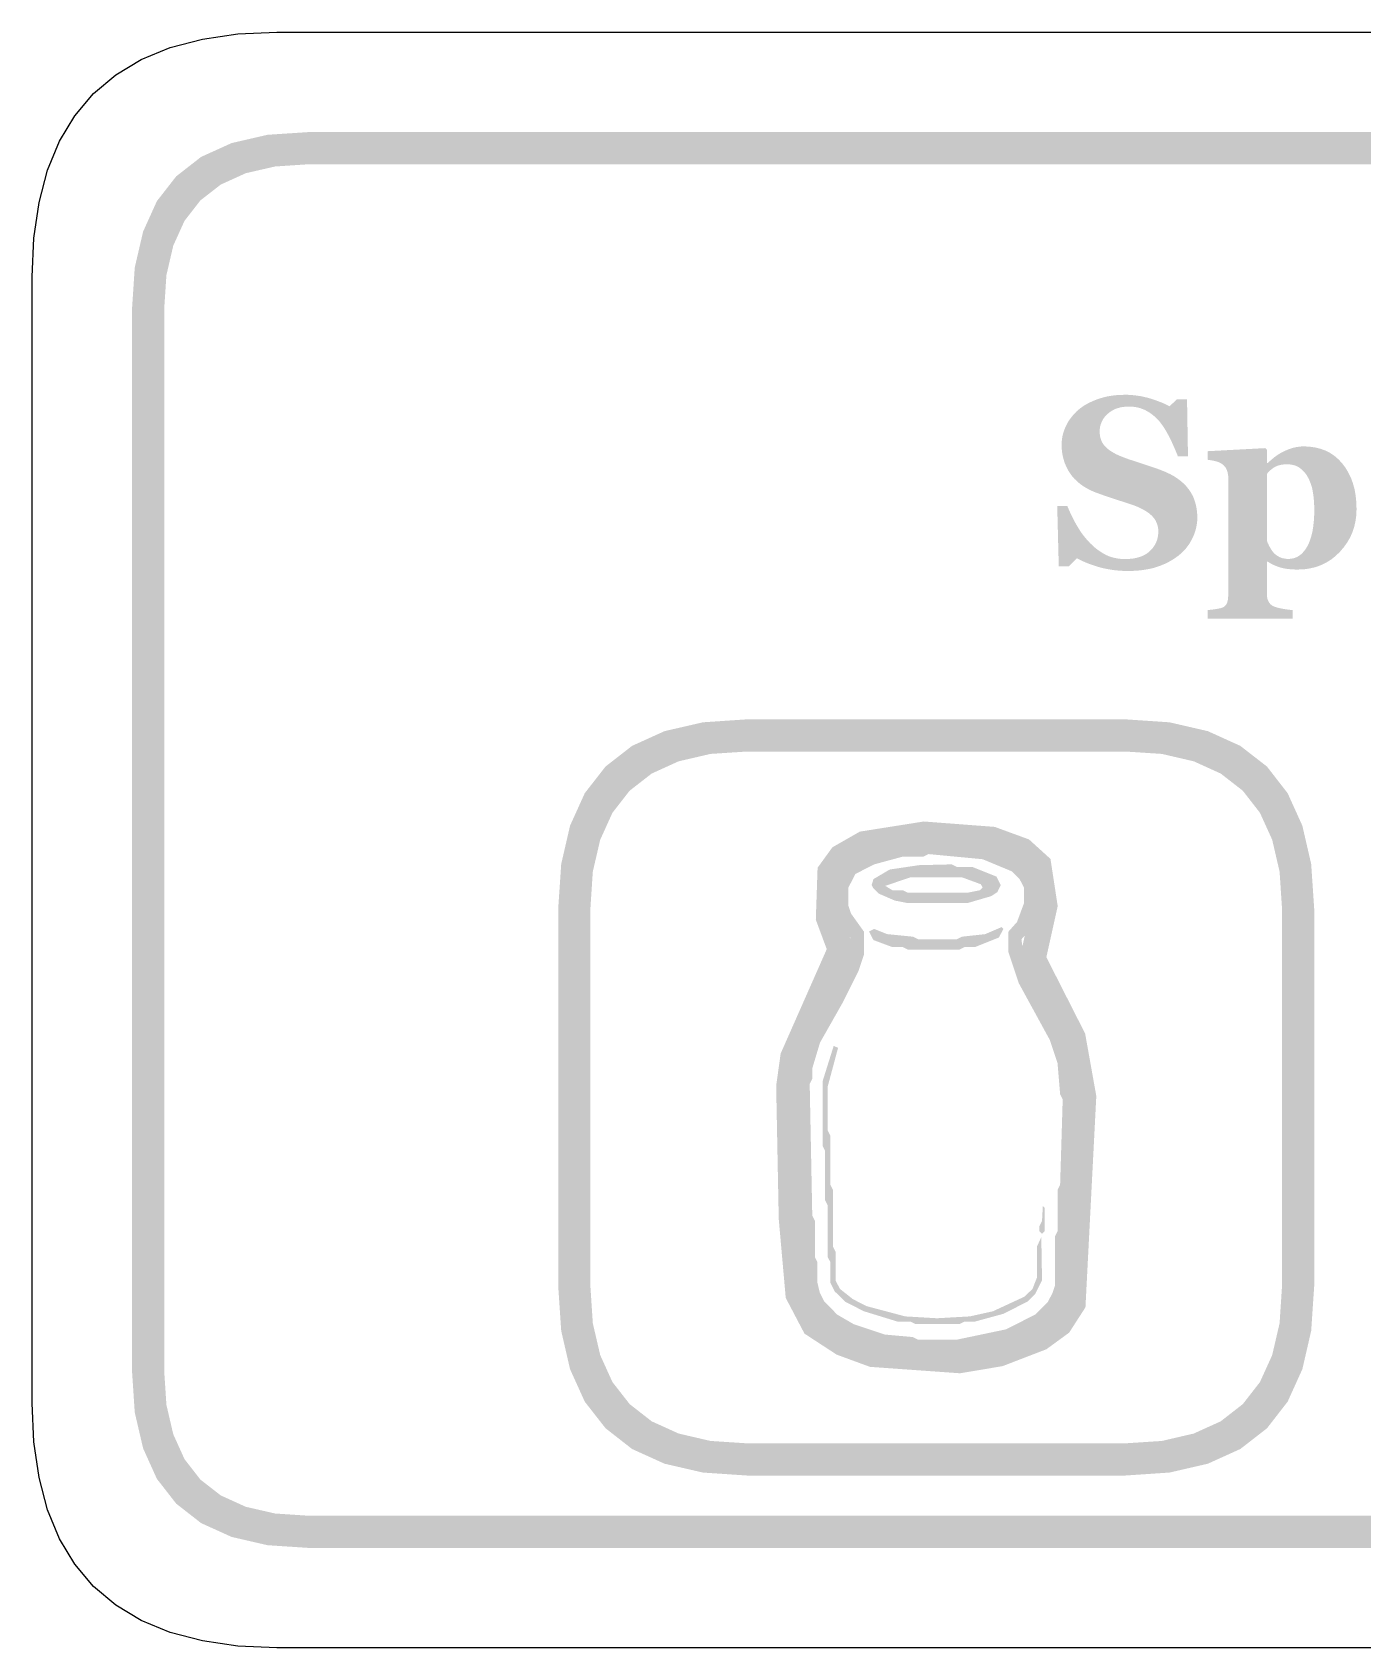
# Model space of a CAD drawing. Header units: millimetres. Extents: x 6 to 594, y 82 to 394.
# Drawn here: x 90.56 to 107.1, y 211.96 to 232.04 of the extents above; entities that cross this region are included whole.
import ezdxf

# ---------------------------------------------------------------- set-up
doc = ezdxf.new("R2010")
doc.units = ezdxf.units.MM
doc.layers.add('CUT', color=1, linetype='Continuous')
doc.layers.add('RASTER', color=7, linetype='Continuous')

msp = doc.modelspace()

# ---------------------------------------------------------------- hatches: boundary and pattern name
at = {"layer": 'RASTER'}
h = msp.add_hatch(color=7, dxfattribs=at)
h.paths.add_polyline_path([(91.8, 228.6), (91.834, 229.116), (91.938, 229.563), (92.109, 229.941), (92.35, 230.25), (92.659, 230.491), (93.038, 230.663), (93.484, 230.766), (94, 230.8), (151.2, 230.8), (151.716, 230.766), (152.163, 230.663), (152.541, 230.491), (152.85, 230.25), (153.091, 229.941), (153.263, 229.563), (153.366, 229.116), (153.4, 228.6), (153.4, 215.4), (153.366, 214.884), (153.263, 214.438), (153.091, 214.059), (152.85, 213.75), (152.541, 213.509), (152.163, 213.337), (151.716, 213.234), (151.2, 213.2), (94, 213.2), (93.484, 213.234), (93.038, 213.337), (92.659, 213.509), (92.35, 213.75), (92.109, 214.059), (91.938, 214.438), (91.834, 214.884), (91.8, 215.4)])
h.paths.add_polyline_path([(92.2, 228.6), (92.2, 215.4), (92.228, 214.978), (92.313, 214.613), (92.453, 214.303), (92.65, 214.05), (92.903, 213.853), (93.213, 213.712), (93.578, 213.628), (94, 213.6), (151.2, 213.6), (151.622, 213.628), (151.988, 213.712), (152.297, 213.853), (152.55, 214.05), (152.747, 214.303), (152.888, 214.613), (152.972, 214.978), (153, 215.4), (153, 228.6), (152.972, 229.022), (152.888, 229.388), (152.747, 229.697), (152.55, 229.95), (152.297, 230.147), (151.988, 230.288), (151.622, 230.372), (151.2, 230.4), (94, 230.4), (93.578, 230.372), (93.213, 230.288), (92.903, 230.147), (92.65, 229.95), (92.453, 229.697), (92.313, 229.388), (92.228, 229.022), (92.2, 228.6)])
msp.add_hatch(color=7, dxfattribs=at).paths.add_polyline_path([(104.184, 225.344), (104.137, 225.345), (104.09, 225.347), (104.045, 225.351), (104, 225.356), (103.956, 225.363), (103.913, 225.371), (103.87, 225.38), (103.829, 225.391), (103.788, 225.403), (103.75, 225.416), (103.712, 225.429), (103.677, 225.442), (103.643, 225.457), (103.61, 225.471), (103.579, 225.487), (103.55, 225.503), (103.449, 225.4), (103.324, 225.4), (103.305, 226.151), (103.431, 226.151), (103.442, 226.125), (103.454, 226.097), (103.466, 226.07), (103.479, 226.042), (103.493, 226.013), (103.508, 225.984), (103.523, 225.955), (103.539, 225.926), (103.556, 225.897), (103.574, 225.868), (103.592, 225.84), (103.61, 225.813), (103.63, 225.787), (103.65, 225.762), (103.671, 225.737), (103.692, 225.713), (103.714, 225.69), (103.738, 225.667), (103.762, 225.645), (103.786, 225.624), (103.812, 225.605), (103.838, 225.587), (103.864, 225.57), (103.892, 225.554), (103.92, 225.539), (103.949, 225.527), (103.98, 225.516), (104.012, 225.508), (104.045, 225.501), (104.079, 225.496), (104.114, 225.493), (104.15, 225.492), (104.199, 225.494), (104.244, 225.498), (104.287, 225.506), (104.326, 225.517), (104.363, 225.53), (104.397, 225.547), (104.428, 225.567), (104.456, 225.59), (104.481, 225.615), (104.502, 225.642), (104.52, 225.67), (104.535, 225.7), (104.547, 225.731), (104.555, 225.764), (104.56, 225.799), (104.562, 225.835), (104.561, 225.865), (104.556, 225.893), (104.549, 225.921), (104.539, 225.947), (104.527, 225.972), (104.511, 225.996), (104.493, 226.018), (104.472, 226.039), (104.448, 226.06), (104.421, 226.079), (104.39, 226.098), (104.357, 226.116), (104.321, 226.134), (104.281, 226.151), (104.238, 226.167), (104.193, 226.182), (104.162, 226.192), (104.132, 226.202), (104.103, 226.211), (104.075, 226.22), (104.047, 226.229), (104.019, 226.238), (103.993, 226.247), (103.966, 226.255), (103.941, 226.264), (103.916, 226.272), (103.891, 226.281), (103.866, 226.29), (103.842, 226.298), (103.819, 226.307), (103.795, 226.316), (103.772, 226.324), (103.722, 226.346), (103.674, 226.371), (103.63, 226.397), (103.59, 226.426), (103.553, 226.457), (103.519, 226.49), (103.488, 226.525), (103.461, 226.563), (103.437, 226.602), (103.417, 226.643), (103.399, 226.685), (103.385, 226.728), (103.374, 226.771), (103.366, 226.817), (103.361, 226.863), (103.359, 226.91), (103.36, 226.941), (103.363, 226.97), (103.367, 227), (103.372, 227.029), (103.38, 227.059), (103.389, 227.087), (103.4, 227.116), (103.412, 227.144), (103.426, 227.172), (103.441, 227.199), (103.458, 227.225), (103.477, 227.25), (103.497, 227.275), (103.518, 227.299), (103.541, 227.323), (103.566, 227.345), (103.591, 227.366), (103.618, 227.385), (103.646, 227.404), (103.676, 227.421), (103.708, 227.438), (103.741, 227.453), (103.777, 227.468), (103.813, 227.482), (103.852, 227.494), (103.89, 227.505), (103.93, 227.514), (103.971, 227.521), (104.012, 227.527), (104.055, 227.531), (104.098, 227.533), (104.142, 227.534), (104.184, 227.534), (104.227, 227.531), (104.268, 227.528), (104.309, 227.522), (104.349, 227.516), (104.388, 227.507), (104.427, 227.498), (104.465, 227.487), (104.502, 227.475), (104.537, 227.463), (104.569, 227.451), (104.6, 227.439), (104.629, 227.427), (104.655, 227.415), (104.68, 227.403), (104.703, 227.391), (104.792, 227.479), (104.919, 227.479), (104.931, 226.77), (104.805, 226.77), (104.794, 226.798), (104.782, 226.827), (104.77, 226.856), (104.757, 226.885), (104.744, 226.914), (104.731, 226.944), (104.716, 226.974), (104.702, 227.003), (104.687, 227.032), (104.672, 227.06), (104.656, 227.087), (104.641, 227.113), (104.625, 227.137), (104.609, 227.16), (104.593, 227.181), (104.577, 227.202), (104.558, 227.222), (104.539, 227.242), (104.52, 227.261), (104.499, 227.278), (104.478, 227.295), (104.457, 227.31), (104.434, 227.324), (104.411, 227.337), (104.387, 227.349), (104.362, 227.359), (104.336, 227.368), (104.309, 227.375), (104.281, 227.381), (104.252, 227.385), (104.222, 227.387), (104.191, 227.388), (104.153, 227.386), (104.116, 227.382), (104.081, 227.375), (104.048, 227.365), (104.016, 227.353), (103.987, 227.338), (103.959, 227.319), (103.933, 227.298), (103.909, 227.275), (103.889, 227.251), (103.872, 227.225), (103.858, 227.198), (103.847, 227.17), (103.839, 227.141), (103.834, 227.11), (103.832, 227.077), (103.834, 227.047), (103.838, 227.018), (103.845, 226.99), (103.854, 226.964), (103.866, 226.939), (103.881, 226.916), (103.899, 226.894), (103.92, 226.874), (103.943, 226.854), (103.969, 226.835), (103.999, 226.817), (104.031, 226.799), (104.067, 226.782), (104.105, 226.766), (104.147, 226.75), (104.191, 226.734), (104.218, 226.725), (104.246, 226.716), (104.273, 226.707), (104.301, 226.698), (104.329, 226.689), (104.356, 226.68), (104.384, 226.67), (104.413, 226.661), (104.44, 226.652), (104.467, 226.643), (104.494, 226.634), (104.519, 226.625), (104.544, 226.617), (104.568, 226.608), (104.591, 226.599), (104.613, 226.591), (104.665, 226.569), (104.713, 226.546), (104.758, 226.521), (104.8, 226.493), (104.839, 226.464), (104.875, 226.433), (104.907, 226.4), (104.936, 226.365), (104.962, 226.327), (104.985, 226.288), (105.004, 226.247), (105.019, 226.203), (105.031, 226.157), (105.04, 226.109), (105.045, 226.059), (105.047, 226.006), (105.046, 225.973), (105.043, 225.94), (105.038, 225.907), (105.031, 225.874), (105.022, 225.841), (105.011, 225.809), (104.999, 225.777), (104.984, 225.746), (104.967, 225.715), (104.95, 225.685), (104.93, 225.657), (104.91, 225.63), (104.888, 225.605), (104.865, 225.581), (104.84, 225.558), (104.814, 225.536), (104.784, 225.514), (104.753, 225.493), (104.721, 225.473), (104.688, 225.455), (104.653, 225.437), (104.617, 225.422), (104.581, 225.407), (104.543, 225.394), (104.504, 225.382), (104.463, 225.372), (104.42, 225.364), (104.376, 225.357), (104.331, 225.351), (104.283, 225.347), (104.234, 225.345), (104.184, 225.344)])
h = msp.add_hatch(color=7, dxfattribs=at)
h.paths.add_polyline_path([(107.027, 226.113), (107.024, 226.037), (107.014, 225.964), (106.998, 225.894), (106.976, 225.826), (106.947, 225.761), (106.911, 225.699), (106.869, 225.64), (106.821, 225.583), (106.767, 225.531), (106.711, 225.486), (106.65, 225.448), (106.587, 225.417), (106.52, 225.393), (106.449, 225.376), (106.375, 225.365), (106.298, 225.362), (106.263, 225.362), (106.231, 225.364), (106.2, 225.366), (106.17, 225.369), (106.143, 225.373), (106.116, 225.378), (106.092, 225.384), (106.069, 225.39), (106.048, 225.398), (106.027, 225.406), (106.008, 225.414), (105.989, 225.422), (105.971, 225.431), (105.955, 225.44), (105.939, 225.45), (105.924, 225.46), (105.913, 225.46), (105.913, 225.048), (105.913, 225.036), (105.914, 225.024), (105.916, 225.012), (105.918, 225), (105.921, 224.99), (105.925, 224.979), (105.93, 224.969), (105.935, 224.959), (105.941, 224.95), (105.948, 224.941), (105.955, 224.933), (105.962, 224.926), (105.971, 224.919), (105.98, 224.913), (105.989, 224.908), (105.999, 224.903), (106.009, 224.899), (106.021, 224.896), (106.033, 224.892), (106.047, 224.888), (106.061, 224.884), (106.077, 224.881), (106.093, 224.877), (106.111, 224.874), (106.129, 224.871), (106.146, 224.868), (106.162, 224.866), (106.177, 224.864), (106.192, 224.862), (106.206, 224.86), (106.219, 224.859), (106.232, 224.858), (106.232, 224.75), (105.174, 224.75), (105.174, 224.858), (105.184, 224.859), (105.194, 224.86), (105.204, 224.861), (105.216, 224.862), (105.227, 224.864), (105.24, 224.865), (105.253, 224.867), (105.267, 224.869), (105.28, 224.871), (105.293, 224.873), (105.304, 224.875), (105.315, 224.877), (105.325, 224.879), (105.334, 224.881), (105.343, 224.884), (105.35, 224.886), (105.361, 224.89), (105.372, 224.895), (105.381, 224.901), (105.389, 224.908), (105.397, 224.915), (105.403, 224.923), (105.409, 224.931), (105.414, 224.941), (105.418, 224.951), (105.421, 224.961), (105.424, 224.971), (105.426, 224.982), (105.428, 224.994), (105.43, 225.005), (105.43, 225.017), (105.431, 225.029), (105.431, 226.528), (105.429, 226.54), (105.427, 226.551), (105.425, 226.563), (105.423, 226.573), (105.42, 226.584), (105.416, 226.594), (105.412, 226.604), (105.408, 226.613), (105.403, 226.622), (105.397, 226.631), (105.391, 226.639), (105.384, 226.647), (105.377, 226.655), (105.368, 226.663), (105.36, 226.67), (105.35, 226.677), (105.342, 226.682), (105.334, 226.686), (105.325, 226.691), (105.316, 226.695), (105.306, 226.699), (105.295, 226.702), (105.284, 226.706), (105.272, 226.709), (105.26, 226.712), (105.248, 226.715), (105.236, 226.717), (105.224, 226.719), (105.213, 226.721), (105.201, 226.723), (105.189, 226.724), (105.177, 226.726), (105.177, 226.833), (105.891, 226.871), (105.913, 226.852), (105.913, 226.689), (105.924, 226.686), (105.949, 226.71), (105.974, 226.732), (106, 226.754), (106.026, 226.773), (106.053, 226.792), (106.081, 226.809), (106.11, 226.824), (106.139, 226.838), (106.168, 226.851), (106.198, 226.862), (106.227, 226.872), (106.256, 226.879), (106.285, 226.885), (106.314, 226.889), (106.343, 226.892), (106.372, 226.893), (106.446, 226.889), (106.516, 226.879), (106.582, 226.862), (106.644, 226.839), (106.702, 226.809), (106.756, 226.772), (106.806, 226.728), (106.851, 226.678), (106.893, 226.622), (106.928, 226.562), (106.959, 226.498), (106.983, 226.43), (107.003, 226.357), (107.016, 226.28), (107.024, 226.199), (107.027, 226.113)])
h.paths.add_polyline_path([(106.501, 226.108), (106.501, 226.135), (106.5, 226.162), (106.499, 226.189), (106.497, 226.215), (106.495, 226.241), (106.492, 226.267), (106.489, 226.292), (106.485, 226.318), (106.481, 226.342), (106.476, 226.367), (106.47, 226.39), (106.463, 226.413), (106.455, 226.435), (106.447, 226.456), (106.438, 226.477), (106.428, 226.497), (106.418, 226.516), (106.407, 226.535), (106.395, 226.552), (106.382, 226.568), (106.369, 226.583), (106.354, 226.598), (106.339, 226.611), (106.323, 226.623), (106.307, 226.634), (106.289, 226.644), (106.27, 226.652), (106.251, 226.658), (106.231, 226.663), (106.21, 226.667), (106.187, 226.669), (106.164, 226.67), (106.141, 226.67), (106.119, 226.668), (106.098, 226.665), (106.079, 226.662), (106.06, 226.657), (106.043, 226.651), (106.027, 226.645), (106.012, 226.637), (105.998, 226.629), (105.984, 226.619), (105.971, 226.61), (105.959, 226.599), (105.946, 226.588), (105.935, 226.576), (105.923, 226.564), (105.913, 226.551), (105.913, 225.721), (105.915, 225.713), (105.918, 225.705), (105.921, 225.696), (105.925, 225.687), (105.93, 225.678), (105.935, 225.667), (105.94, 225.657), (105.946, 225.645), (105.952, 225.634), (105.959, 225.623), (105.965, 225.613), (105.971, 225.604), (105.977, 225.595), (105.984, 225.586), (105.99, 225.579), (105.996, 225.571), (106.005, 225.562), (106.015, 225.553), (106.025, 225.545), (106.035, 225.537), (106.046, 225.53), (106.057, 225.524), (106.068, 225.518), (106.079, 225.513), (106.091, 225.508), (106.103, 225.504), (106.116, 225.501), (106.129, 225.499), (106.142, 225.496), (106.155, 225.495), (106.168, 225.494), (106.182, 225.494), (106.217, 225.496), (106.251, 225.504), (106.283, 225.516), (106.313, 225.533), (106.341, 225.555), (106.367, 225.582), (106.392, 225.613), (106.414, 225.65), (106.435, 225.691), (106.452, 225.737), (106.467, 225.787), (106.48, 225.842), (106.489, 225.902), (106.496, 225.966), (106.5, 226.034), (106.501, 226.108)])
h = msp.add_hatch(color=7, dxfattribs=at)
h.paths.add_polyline_path([(97.1, 221.15), (97.137, 221.701), (97.247, 222.178), (97.43, 222.582), (97.688, 222.913), (98.018, 223.17), (98.422, 223.353), (98.899, 223.463), (99.45, 223.5), (104.15, 223.5), (104.701, 223.463), (105.178, 223.353), (105.582, 223.17), (105.913, 222.913), (106.17, 222.582), (106.353, 222.178), (106.463, 221.701), (106.5, 221.15), (106.5, 216.45), (106.463, 215.899), (106.353, 215.422), (106.17, 215.018), (105.913, 214.687), (105.582, 214.43), (105.178, 214.247), (104.701, 214.137), (104.15, 214.1), (99.45, 214.1), (98.899, 214.137), (98.422, 214.247), (98.018, 214.43), (97.688, 214.688), (97.43, 215.018), (97.247, 215.422), (97.137, 215.899), (97.1, 216.45)])
h.paths.add_polyline_path([(97.5, 221.15), (97.5, 216.45), (97.53, 215.993), (97.622, 215.597), (97.774, 215.262), (97.988, 214.988), (98.262, 214.774), (98.597, 214.622), (98.993, 214.53), (99.45, 214.5), (104.15, 214.5), (104.607, 214.53), (105.003, 214.622), (105.338, 214.774), (105.613, 214.988), (105.826, 215.262), (105.978, 215.597), (106.07, 215.993), (106.1, 216.45), (106.1, 221.15), (106.07, 221.607), (105.978, 222.003), (105.826, 222.338), (105.613, 222.612), (105.338, 222.826), (105.003, 222.978), (104.607, 223.07), (104.15, 223.1), (99.45, 223.1), (98.993, 223.07), (98.597, 222.978), (98.262, 222.826), (97.988, 222.613), (97.774, 222.338), (97.622, 222.003), (97.53, 221.607), (97.5, 221.15)])
h = msp.add_hatch(color=7, dxfattribs=at)
h.paths.add_polyline_path([(101.646, 222.23), (102.528, 222.163), (102.954, 222.007), (103.221, 221.765), (103.311, 221.178), (103.17, 220.543), (103.652, 219.594), (103.791, 218.817), (103.656, 216.191), (103.453, 215.876), (103.171, 215.67), (102.626, 215.46), (102.097, 215.371), (100.976, 215.451), (100.562, 215.603), (100.162, 215.864), (99.929, 216.308), (99.842, 217.289), (99.81, 218.945), (99.866, 219.346), (100.439, 220.643), (100.303, 221.009), (100.325, 221.655), (100.509, 221.909), (100.85, 222.104)])
h.paths.add_polyline_path([(101.659, 221.908), (100.958, 221.797), (100.728, 221.665), (100.642, 221.546), (100.625, 221.062), (100.785, 220.632), (100.176, 219.257), (100.13, 218.926), (100.162, 217.307), (100.242, 216.4), (100.407, 216.086), (100.707, 215.891), (101.044, 215.767), (102.081, 215.693), (102.541, 215.771), (103.017, 215.953), (103.216, 216.1), (103.341, 216.292), (103.469, 218.797), (103.345, 219.491), (102.832, 220.501), (102.986, 221.189), (102.922, 221.604), (102.785, 221.728), (102.459, 221.847), (101.659, 221.908)])
h = msp.add_hatch(color=7, dxfattribs=at)
h.paths.add_polyline_path([(101.456, 221.976), (102.121, 221.986), (102.185, 221.954), (102.314, 221.954), (102.667, 221.858), (102.901, 221.739), (102.966, 221.674), (103.052, 221.504), (103.084, 221.28), (103.052, 221.215), (103.052, 221.055), (102.966, 220.885), (102.86, 220.766), (102.892, 220.509), (103.075, 220.114), (103.438, 219.449), (103.534, 219), (103.534, 217.972), (103.502, 217.908), (103.502, 217.234), (103.47, 217.17), (103.47, 216.495), (103.438, 216.335), (103.351, 216.165), (103.126, 215.94), (102.667, 215.725), (102.25, 215.628), (102.025, 215.628), (101.961, 215.596), (101.639, 215.596), (101.575, 215.628), (101.158, 215.66), (100.837, 215.757), (100.474, 215.94), (100.281, 216.132), (100.195, 216.303), (100.13, 216.559), (100.098, 217.523), (100.066, 217.587), (100.066, 219.096), (100.195, 219.546), (100.676, 220.445), (100.74, 220.669), (100.731, 220.788), (100.634, 220.885), (100.548, 221.055), (100.516, 221.408), (100.634, 221.674), (100.763, 221.771), (101.126, 221.922)])
h.paths.add_polyline_path([(101.704, 221.825), (101.639, 221.793), (101.383, 221.793), (101.029, 221.697), (100.795, 221.578), (100.708, 221.408), (100.708, 221.183), (100.74, 221.087), (100.901, 220.862), (100.901, 220.573), (100.837, 220.38), (100.634, 219.973), (100.355, 219.481), (100.259, 219.16), (100.259, 219.032), (100.227, 218.968), (100.259, 217.33), (100.291, 217.266), (100.291, 216.816), (100.323, 216.752), (100.323, 216.495), (100.355, 216.367), (100.41, 216.261), (100.57, 216.1), (100.773, 215.982), (101.158, 215.853), (101.511, 215.821), (101.575, 215.789), (102.057, 215.789), (102.667, 215.917), (103.03, 216.1), (103.19, 216.261), (103.245, 216.367), (103.277, 216.463), (103.277, 217.073), (103.309, 217.137), (103.309, 217.651), (103.341, 217.715), (103.373, 218.775), (103.341, 218.839), (103.309, 219.225), (103.213, 219.514), (102.827, 220.22), (102.699, 220.605), (102.699, 220.862), (102.805, 220.981), (102.892, 221.215), (102.892, 221.408), (102.837, 221.514), (102.741, 221.61), (102.378, 221.761)])
h.paths.add_polyline_path([(101.585, 221.687), (101.993, 221.697), (102.057, 221.665), (102.25, 221.665), (102.548, 221.546), (102.603, 221.44), (102.561, 221.353), (102.484, 221.302), (102.185, 221.215), (101.447, 221.215), (101.286, 221.247), (101.084, 221.334), (101.02, 221.398), (100.997, 221.44), (101.02, 221.514), (101.222, 221.633)])
h.paths.add_polyline_path([(101.479, 221.536), (101.167, 221.43), (101.254, 221.376), (101.383, 221.376), (101.447, 221.344), (102.185, 221.344), (102.346, 221.376), (102.378, 221.408), (102.355, 221.45), (102.121, 221.536)])
h.paths.add_polyline_path([(102.612, 220.917), (102.635, 220.894), (102.58, 220.788), (102.282, 220.669), (102.153, 220.669), (102.089, 220.637), (101.447, 220.637), (101.383, 220.669), (101.254, 220.669), (101.02, 220.756), (100.965, 220.862), (101.029, 220.894), (101.19, 220.83), (101.511, 220.798), (101.575, 220.766), (102.057, 220.766), (102.121, 220.798), (102.41, 220.83)])
h.paths.add_polyline_path([(100.525, 219.44), (100.58, 219.417), (100.451, 218.936), (100.451, 218.39), (100.484, 218.325), (100.484, 217.715), (100.516, 217.651), (100.516, 216.945), (100.548, 216.881), (100.548, 216.527), (100.602, 216.421), (100.763, 216.293), (100.933, 216.206), (101.415, 216.078), (101.81, 216.055), (102.217, 216.078), (102.506, 216.142), (102.901, 216.325), (102.998, 216.421), (103.052, 216.559), (103.052, 216.945), (103.107, 217.064), (103.116, 216.527), (103.03, 216.357), (102.933, 216.261), (102.635, 216.11), (102.282, 216.014), (102.153, 216.014), (102.089, 215.982), (101.543, 215.982), (101.479, 216.014), (101.318, 216.014), (100.901, 216.142), (100.667, 216.261), (100.538, 216.389), (100.484, 216.495), (100.484, 216.752), (100.451, 216.816), (100.451, 217.459), (100.419, 217.523), (100.419, 218.133), (100.387, 218.197), (100.387, 219)])
h.paths.add_polyline_path([(103.126, 217.449), (103.149, 217.426), (103.149, 217.137), (103.116, 217.105), (103.084, 217.137), (103.084, 217.202), (103.116, 217.266)])

# ---------------------------------------------------------------- linework, layer by layer
at = {"layer": 'CUT'}
msp.add_lwpolyline([(151.601, 211.96), (93.599, 211.96), (93.117, 211.981), (92.675, 212.044), (92.275, 212.149), (91.915, 212.297), (91.597, 212.488), (91.322, 212.722), (91.088, 212.997), (90.897, 213.315), (90.749, 213.675), (90.644, 214.075), (90.581, 214.517), (90.56, 214.999), (90.56, 229.001), (90.581, 229.483), (90.644, 229.925), (90.749, 230.325), (90.897, 230.685), (91.088, 231.003), (91.322, 231.278), (91.597, 231.512), (91.915, 231.703), (92.275, 231.851), (92.675, 231.956), (93.117, 232.019), (93.599, 232.04), (151.601, 232.04)], dxfattribs=at)

doc.saveas('drawing.dxf')
